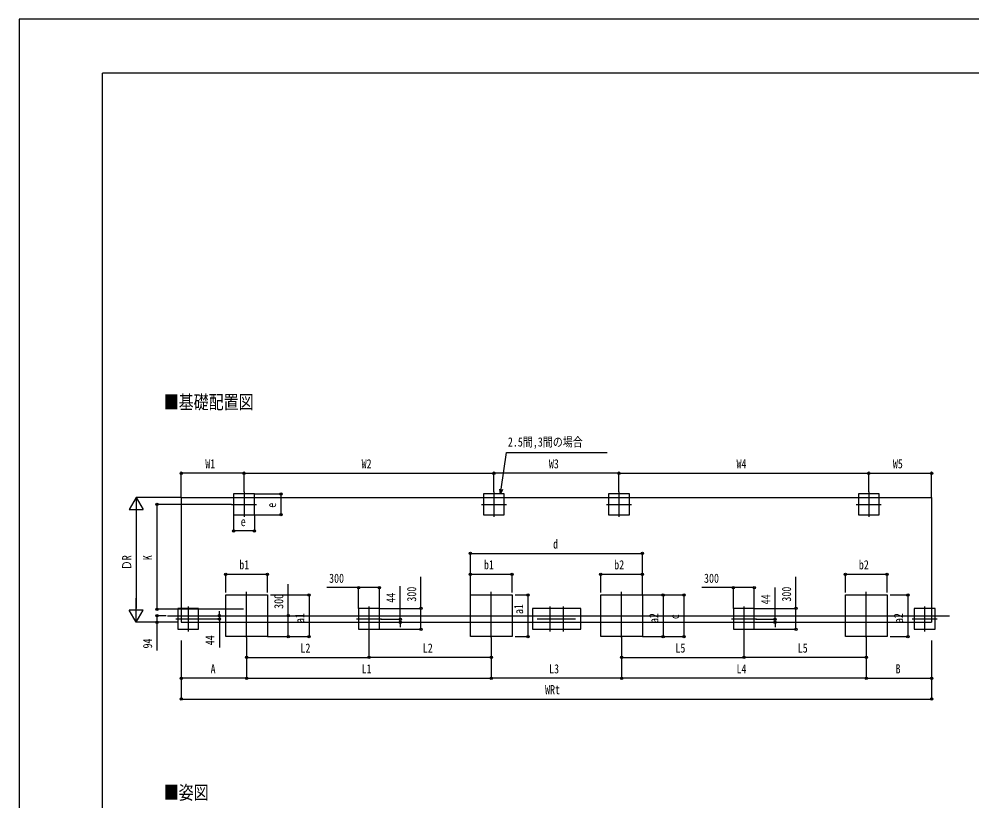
# Model space of a CAD drawing. Units: millimetres, scale not verified. Extents: x -16820 to 16820, y -11881 to 11886.
# Drawn here: x -16820 to -3088, y 615 to 11886 of the extents above; entities that cross this region are included whole.
import ezdxf
from ezdxf.enums import TextEntityAlignment as Align

# ---------------------------------------------------------------- set-up
doc = ezdxf.new("R2010")
doc.units = ezdxf.units.MM
doc.header["$LTSCALE"] = 60
for name, color, linetype in [('0-2_USER1', 3, 'Continuous'), ('0-4_YKK_12', 2, 'Continuous'), ('0-6_YKK_A1', 4, 'Continuous'), ('0-7_YKK_D', 6, 'Continuous'), ('0-8_YKK_ZWAK', 7, 'Continuous')]:
    doc.layers.add(name, color=color, linetype=linetype)
doc.styles.add('ＭＳ ゴシック', font='')
doc.styles.get('ＭＳ ゴシック').set_extended_font_data('MS Gothic')

msp = doc.modelspace()

# ---------------------------------------------------------------- linework, layer by layer
at = {"layer": '0-4_YKK_12'}
for p, q in [((-13577.92, 5069.75), (-13577.92, 4709.75)), ((-9977.92, 5069.75), (-9977.92, 4709.75)), ((-8174.92, 5069.75), (-8174.92, 4709.75)), ((-4574.92, 5069.75), (-4574.92, 4709.75)), ((-13757.92, 4889.75), (-13397.92, 4889.75)), ((-10157.92, 4889.75), (-9797.92, 4889.75)), ((-8354.92, 4889.75), (-7994.92, 4889.75)), ((-4754.92, 4889.75), (-4394.92, 4889.75)), ((-13540.92, 2970.3), (-13540.92, 3627.93)), ((-10014.92, 2970.3), (-10014.92, 3627.93)), ((-8137.92, 2970.3), (-8137.92, 3627.93)), ((-4611.92, 2970.3), (-4611.92, 3627.93)), ((-14382.92, 3419.75), (-14382.92, 3059.75)), ((-11777.92, 3419.75), (-11777.92, 3059.75)), ((-9172.92, 3419.75), (-9172.92, 3059.75)), ((-8979.92, 3419.75), (-8979.92, 3059.75)), ((-6374.92, 3419.75), (-6374.92, 3059.75)), ((-3769.92, 3419.75), (-3769.92, 3059.75)), ((-14681.66, 3283.75), (-3410.42, 3283.75)), ((-14562.92, 3239.75), (-14202.92, 3239.75)), ((-11957.92, 3239.75), (-11597.92, 3239.75)), ((-9352.92, 3239.75), (-8992.92, 3239.75)), ((-9159.92, 3239.75), (-8799.92, 3239.75)), ((-6554.92, 3239.75), (-6194.92, 3239.75)), ((-3949.92, 3239.75), (-3589.92, 3239.75))]:
    msp.add_line(p, q, dxfattribs=at)
at = {"layer": '0-6_YKK_A1'}
for p, q in [((-14482.92, 4989.75), (-14482.92, 3189.75)), ((-14482.92, 4989.75), (-3669.92, 4989.75)), ((-3669.92, 4989.75), (-3669.92, 3189.75)), ((-14482.92, 3189.75), (-3669.92, 3189.75))]:
    msp.add_line(p, q, dxfattribs=at)
for points in [[(-13727.92, 4739.75), (-13427.92, 4739.75), (-13427.92, 5039.75), (-13727.92, 5039.75)], [(-10127.92, 4739.75), (-9827.92, 4739.75), (-9827.92, 5039.75), (-10127.92, 5039.75)], [(-8324.92, 4739.75), (-8024.92, 4739.75), (-8024.92, 5039.75), (-8324.92, 5039.75)], [(-4724.92, 4739.75), (-4424.92, 4739.75), (-4424.92, 5039.75), (-4724.92, 5039.75)], [(-13840.92, 3583.75), (-13240.92, 3583.75), (-13240.92, 2983.75), (-13840.92, 2983.75)], [(-10314.92, 3583.75), (-9714.92, 3583.75), (-9714.92, 2983.75), (-10314.92, 2983.75)], [(-8437.92, 3583.75), (-7837.92, 3583.75), (-7837.92, 2983.75), (-8437.92, 2983.75)], [(-4911.92, 3583.75), (-4311.92, 3583.75), (-4311.92, 2983.75), (-4911.92, 2983.75)], [(-14532.92, 3089.75), (-14232.92, 3089.75), (-14232.92, 3389.75), (-14532.92, 3389.75)], [(-11927.92, 3089.75), (-11627.92, 3089.75), (-11627.92, 3389.75), (-11927.92, 3389.75)], [(-9422.92, 3089.75), (-8722.92, 3089.75), (-8722.92, 3389.75), (-9422.92, 3389.75)], [(-6524.92, 3089.75), (-6224.92, 3089.75), (-6224.92, 3389.75), (-6524.92, 3389.75)], [(-3919.92, 3089.75), (-3619.92, 3089.75), (-3619.92, 3389.75), (-3919.92, 3389.75)]]:
    msp.add_lwpolyline(points, close=True, dxfattribs=at)
at = {"layer": '0-7_YKK_D'}
for p, q in [((-14482.92, 4990.75), (-14482.92, 5340.75)), ((-13577.92, 5339.75), (-14482.92, 5339.75)), ((-13577.92, 5070.75), (-13577.92, 5340.75)), ((-13577.92, 5070.75), (-13577.92, 5340.75)), ((-13577.92, 5339.75), (-9977.92, 5339.75)), ((-9977.92, 5070.75), (-9977.92, 5340.75)), ((-9977.92, 5070.75), (-9977.92, 5340.75)), ((-8174.92, 5339.75), (-9977.92, 5339.75)), ((-8174.92, 5071.75), (-8174.92, 5340.75)), ((-8174.92, 5071.75), (-8174.92, 5340.75)), ((-8174.92, 5339.75), (-4574.92, 5339.75)), ((-4574.92, 5070.75), (-4574.92, 5340.75)), ((-4574.92, 5070.75), (-4574.92, 5340.75)), ((-4574.92, 5339.75), (-3669.92, 5339.75)), ((-3669.92, 4990.75), (-3669.92, 5340.75)), ((-15132.92, 4989.75), (-15232.92, 4816.54)), ((-14483.92, 4989.75), (-15133.92, 4989.75)), ((-15132.92, 4989.75), (-15032.92, 4816.54)), ((-15132.92, 4989.75), (-15132.92, 4643.34)), ((-13426.92, 5039.75), (-13045.69, 5039.75)), ((-13046.69, 5039.75), (-13046.69, 4739.75)), ((-15232.92, 4816.54), (-15032.92, 4816.54)), ((-13758.92, 4889.75), (-14833.92, 4889.75)), ((-14832.92, 4889.75), (-14832.92, 3377.75)), ((-15132.92, 4789.75), (-15132.92, 3389.75)), ((-13727.92, 4738.75), (-13727.92, 4505.69)), ((-13427.92, 4738.75), (-13427.92, 4505.69)), ((-13426.92, 4739.75), (-13045.69, 4739.75)), ((-13427.92, 4506.69), (-13727.92, 4506.69)), ((-10314.92, 3584.75), (-10314.92, 4184.75)), ((-10314.92, 4183.75), (-7837.92, 4183.75)), ((-7837.92, 3584.75), (-7837.92, 4184.75)), ((-13840.92, 3621.17), (-13840.92, 3884.75)), ((-13840.92, 3883.75), (-13240.92, 3883.75)), ((-13240.92, 3621.17), (-13240.92, 3884.75)), ((-10314.92, 3621.17), (-10314.92, 3884.75)), ((-10314.92, 3883.75), (-9714.92, 3883.75)), ((-9714.92, 3621.17), (-9714.92, 3884.75)), ((-8437.92, 3621.17), (-8437.92, 3884.75)), ((-8437.92, 3883.75), (-7837.92, 3883.75)), ((-7837.92, 3621.17), (-7837.92, 3884.75)), ((-4911.92, 3621.17), (-4911.92, 3884.75)), ((-4911.92, 3883.75), (-4311.92, 3883.75)), ((-4311.92, 3621.17), (-4311.92, 3884.75)), ((-11326.92, 3233.75), (-11326.92, 3713.09)), ((-13195.15, 3583.75), (-12639.92, 3583.75)), ((-12640.92, 3583.75), (-12640.92, 2983.75)), ((-11927.92, 3390.75), (-11927.92, 3690.75)), ((-11627.92, 3390.75), (-11627.92, 3690.75)), ((-9669.15, 3583.75), (-9485.02, 3583.75)), ((-9486.02, 3583.75), (-9486.02, 2983.75)), ((-7836.92, 3583.75), (-7236.92, 3583.75)), ((-7792.15, 3583.75), (-7536.92, 3583.75)), ((-7537.92, 3583.75), (-7537.92, 2983.75)), ((-7237.92, 3583.75), (-7237.92, 2983.75)), ((-6524.92, 3390.75), (-6524.92, 3690.75)), ((-6224.92, 3390.75), (-6224.92, 3690.75)), ((-5924.92, 3233.75), (-5924.92, 3690.27)), ((-4265.1, 3583.75), (-4010.92, 3583.75)), ((-4011.92, 3583.75), (-4011.92, 2983.75)), ((-15132.92, 3189.75), (-15132.92, 3536.16)), ((-15132.92, 3189.75), (-15232.92, 3362.95)), ((-15032.92, 3362.95), (-15232.92, 3362.95)), ((-15132.92, 3189.75), (-15032.92, 3362.95)), ((-13584.84, 3377.75), (-14833.92, 3377.75)), ((-13932.92, 3283.75), (-13932.92, 3351.75)), ((-11626.92, 3389.75), (-11026.92, 3389.75)), ((-6223.92, 3389.75), (-5623.92, 3389.75)), ((-14533.92, 3189.75), (-15133.92, 3189.75)), ((-14698.01, 3283.75), (-14833.92, 3283.75)), ((-14533.92, 3189.75), (-14833.92, 3189.75)), ((-14201.92, 3239.75), (-13931.92, 3239.75)), ((-13932.92, 3283.75), (-13932.92, 3239.75)), ((-13932.92, 3239.75), (-13932.92, 2828.55)), ((-13239.92, 3283.75), (-12939.92, 3283.75)), ((-11607.66, 3233.75), (-11325.92, 3233.75)), ((-11596.92, 3189.75), (-11325.92, 3189.75)), ((-11326.92, 3189.75), (-11326.92, 3233.75)), ((-11326.92, 3189.75), (-11326.92, 3121.75)), ((-6204.66, 3233.75), (-5923.92, 3233.75)), ((-6193.92, 3189.75), (-5923.92, 3189.75)), ((-5924.92, 3189.75), (-5924.92, 3233.75)), ((-5924.92, 3189.75), (-5924.92, 3121.75)), ((-11777.92, 3058.75), (-11777.92, 2682.75)), ((-11777.92, 3058.75), (-11777.92, 2682.75)), ((-11626.92, 3089.75), (-11026.92, 3089.75)), ((-6374.92, 3058.75), (-6374.92, 2682.75)), ((-6374.92, 3058.75), (-6374.92, 2682.75)), ((-6223.92, 3089.75), (-5623.92, 3089.75)), ((-14482.92, 2926.64), (-14482.92, 2382.75)), ((-14482.92, 2926.64), (-14482.92, 2082.75)), ((-13540.92, 2969.3), (-13540.92, 2682.75)), ((-13540.92, 2926.64), (-13540.92, 2382.75)), ((-13540.92, 2926.64), (-13540.92, 2382.75)), ((-13239.92, 2983.75), (-12939.92, 2983.75)), ((-13195.15, 2983.75), (-12639.92, 2983.75)), ((-10014.92, 2969.3), (-10014.92, 2382.75)), ((-10014.92, 2969.3), (-10014.92, 2382.75)), ((-10014.92, 2969.3), (-10014.92, 2682.75)), ((-9669.15, 2983.75), (-9485.02, 2983.75)), ((-8137.92, 2982.75), (-8137.92, 2682.75)), ((-8137.92, 2969.3), (-8137.92, 2382.75)), ((-8137.92, 2969.3), (-8137.92, 2382.75)), ((-7836.92, 2983.75), (-7236.92, 2983.75)), ((-7792.15, 2983.75), (-7536.92, 2983.75)), ((-4611.92, 2982.75), (-4611.92, 2682.75)), ((-4611.92, 2926.64), (-4611.92, 2382.75)), ((-4611.92, 2926.64), (-4611.92, 2382.75)), ((-4265.1, 2983.75), (-4010.92, 2983.75)), ((-3669.92, 2926.64), (-3669.92, 2382.75)), ((-3669.92, 2926.64), (-3669.92, 2082.75)), ((-13540.92, 2683.75), (-11777.92, 2683.75)), ((-10014.92, 2683.75), (-11777.92, 2683.75)), ((-8137.92, 2683.75), (-6374.92, 2683.75)), ((-4611.92, 2683.75), (-6374.92, 2683.75)), ((-13540.92, 2383.75), (-14482.92, 2383.75)), ((-13540.92, 2383.75), (-10014.92, 2383.75)), ((-8137.92, 2383.75), (-10014.92, 2383.75)), ((-4611.92, 2383.75), (-8137.92, 2383.75)), ((-4611.92, 2383.75), (-3669.92, 2383.75)), ((-14482.92, 2083.75), (-3669.92, 2083.75))]:
    msp.add_line(p, q, dxfattribs=at)
for points in [[(-9881.73, 5039.75), (-9872.06, 5107.06), (-9795.52, 5639.75), (-8346.66, 5639.75)], [(-9854.03, 5104.46), (-9881.73, 5039.75), (-9890.1, 5109.65)], [(-12940.92, 2983.75), (-12940.92, 3283.75), (-12940.92, 3742.15)], [(-11027.92, 3089.75), (-11027.92, 3389.75), (-11027.92, 3844.15)], [(-5624.92, 3089.75), (-5624.92, 3389.75), (-5624.92, 3844.15)], [(-11627.92, 3689.75), (-11927.92, 3689.75), (-12382.32, 3689.75)], [(-6224.92, 3689.75), (-6524.92, 3689.75), (-6979.32, 3689.75)], [(-14832.92, 3283.75), (-14832.92, 3189.75), (-14832.92, 2782.55)]]:
    msp.add_lwpolyline(points, dxfattribs=at)
for centre in [(-14482.92, 5339.75), (-13577.92, 5339.75), (-13577.92, 5339.75), (-9977.92, 5339.75), (-9977.92, 5339.75), (-8174.92, 5339.75), (-8174.92, 5339.75), (-4574.92, 5339.75), (-4574.92, 5339.75), (-3669.92, 5339.75), (-13046.69, 5039.75), (-14832.92, 4889.75), (-13046.69, 4739.75), (-13727.92, 4506.69), (-13427.92, 4506.69), (-10314.92, 4183.75), (-7837.92, 4183.75), (-13840.92, 3883.75), (-13240.92, 3883.75), (-10314.92, 3883.75), (-9714.92, 3883.75), (-8437.92, 3883.75), (-7837.92, 3883.75), (-4911.92, 3883.75), (-4311.92, 3883.75), (-12640.92, 3583.75), (-11927.92, 3689.75), (-11627.92, 3689.75), (-9486.02, 3583.75), (-7537.92, 3583.75), (-7237.92, 3583.75), (-6524.92, 3689.75), (-6224.92, 3689.75), (-4011.92, 3583.75), (-14832.92, 3377.75), (-14832.92, 3283.75), (-13932.92, 3283.75), (-12940.92, 3283.75), (-11027.92, 3389.75), (-5624.92, 3389.75), (-14832.92, 3189.75), (-13932.92, 3239.75), (-11326.92, 3233.75), (-11326.92, 3189.75), (-5924.92, 3233.75), (-5924.92, 3189.75), (-11027.92, 3089.75), (-5624.92, 3089.75), (-12940.92, 2983.75), (-12640.92, 2983.75), (-9486.02, 2983.75), (-7537.92, 2983.75), (-7237.92, 2983.75), (-4011.92, 2983.75), (-13540.92, 2683.75), (-11777.92, 2683.75), (-11777.92, 2683.75), (-10014.92, 2683.75), (-8137.92, 2683.75), (-6374.92, 2683.75), (-6374.92, 2683.75), (-4611.92, 2683.75), (-14482.92, 2383.75), (-13540.92, 2383.75), (-13540.92, 2383.75), (-10014.92, 2383.75), (-10014.92, 2383.75), (-8137.92, 2383.75), (-8137.92, 2383.75), (-4611.92, 2383.75), (-4611.92, 2383.75), (-3669.92, 2383.75), (-14482.92, 2083.75), (-3669.92, 2083.75)]:
    msp.add_circle(centre, 17, dxfattribs=at)
at = {"layer": '0-8_YKK_ZWAK'}
for p in [(15580.08, 11106.2), (-15619.92, -10093.8)]:
    msp.add_line(p, (-15619.92, 11106.2), dxfattribs=at)
msp.add_lwpolyline([(-16820, -11873.8), (16820, -11873.8), (16820, 11886.2), (-16820, 11886.2)], close=True, dxfattribs=at)

# ---------------------------------------------------------------- texts
at = {"layer": '0-2_USER1', "style": 'ＭＳ ゴシック', "width": 0.8}
for s, p in [('■基礎配置図', (-14735.8, 6206.2)), ('■姿図', (-14735.8, 578.2))]:
    msp.add_text(s, height=197.9, dxfattribs=at).set_placement(p, align=Align.BOTTOM_LEFT)
at = {"layer": '0-7_YKK_D', "style": 'ＭＳ ゴシック', "width": 0.8}
for s, p in [('2.5間,3間の場合', (-9775.52, 5684.26)), ('W1', (-14136.02, 5369.75)), ('W2', (-11883.52, 5369.75)), ('W3', (-9185.02, 5369.75)), ('W4', (-6480.52, 5369.75)), ('W5', (-4228.02, 5369.75)), ('e', (-13625.92, 4536.69)), ('d', (-9124.42, 4213.75)), ('b1', (-13646.52, 3913.75)), ('b1', (-10120.52, 3913.75)), ('b2', (-8243.52, 3913.75)), ('b2', (-4717.52, 3913.75)), ('300', (-12352.32, 3719.75)), ('300', (-6949.32, 3719.75)), ('L2', (-12765.02, 2713.75)), ('L2', (-11002.02, 2713.75)), ('L5', (-7362.02, 2713.75)), ('L5', (-5599.02, 2713.75)), ('A', (-14059.92, 2413.75)), ('L1', (-11883.52, 2413.75)), ('L3', (-9182.02, 2413.75)), ('L4', (-6480.52, 2413.75)), ('B', (-4188.92, 2413.75)), ('WRt', (-9239.62, 2113.75))]:
    msp.add_text(s, height=132, dxfattribs=at).set_placement(p, align=Align.BOTTOM_LEFT)
for s, p in [('e', (-13076.69, 4841.75)), ('ＤR', (-15162.92, 3940.95)), ('K', (-14862.92, 4085.75)), ('300', (-12972.92, 3383.75)), ('44', (-11356.92, 3471.89)), ('300', (-11057.92, 3487.75)), ('44', (-5954.92, 3449.07)), ('300', (-5654.92, 3487.75)), ('a1', (-9516.02, 3308.74)), ('a1', (-12670.92, 3178.15)), ('a2', (-7567.92, 3178.15)), ('c', (-7267.92, 3235.75)), ('a2', (-4041.92, 3178.15)), ('94', (-14862.92, 2812.55)), ('44', (-13964.92, 2860.55))]:
    msp.add_text(s, height=132, rotation=90, dxfattribs=at).set_placement(p, align=Align.BOTTOM_LEFT)

doc.saveas('drawing.dxf')
